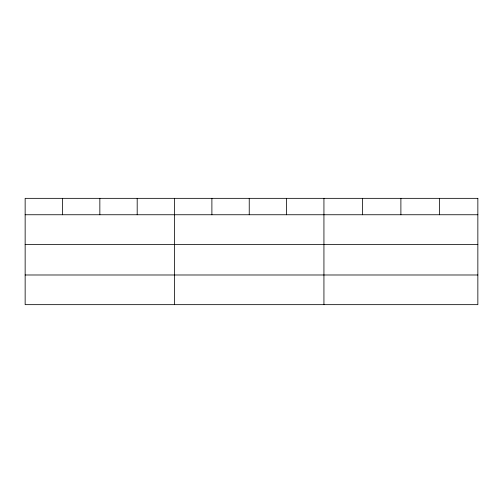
<?xml version="1.0" encoding="UTF-8"?>
<svg xmlns="http://www.w3.org/2000/svg" width="503" height="503" viewBox="0 0 503 503"><rect width="100%" height="100%" fill="white"/><g stroke="black" fill="none" stroke-linecap="round" stroke-linejoin="round"><path stroke-width="0.75" d="M25.15 214.75L477.85 214.75M25.15 244.42L477.85 244.42M25.15 274.99L477.85 274.99M439.37 198.345L439.37 214.75M400.891 198.345L400.891 214.75M362.411 198.345L362.411 214.75M323.932 198.345L323.932 304.655M286.584 198.345L286.584 214.75M249.237 198.345L249.237 214.75M211.889 198.345L211.889 214.75M174.541 198.345L174.541 304.655M137.193 198.345L137.193 214.75M99.846 198.345L99.846 214.75M62.498 198.345L62.498 214.75M477.85 198.345L25.15 198.345L25.15 304.655L477.85 304.655L477.85 198.345"/></g></svg>
